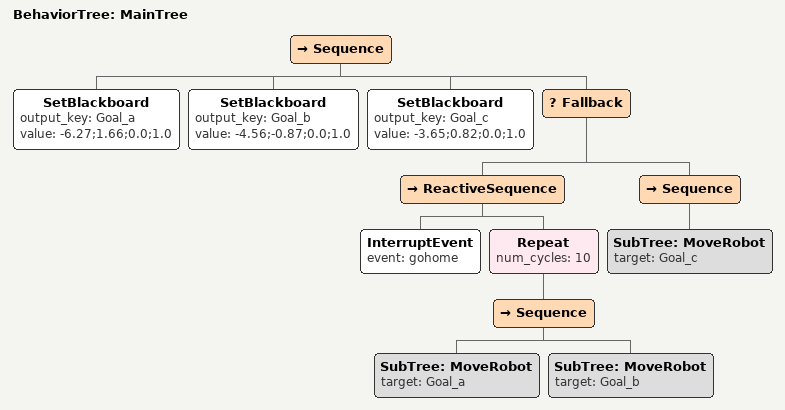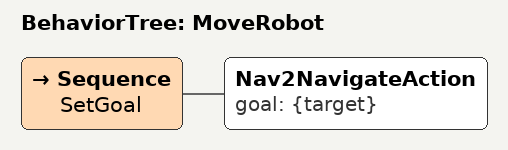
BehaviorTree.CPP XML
<root BTCPP_format="4" main_tree_to_execute = "MainTree">
    <BehaviorTree ID="MainTree">
        <Sequence>
            <SetBlackboard output_key="Goal_a" value="-6.27;1.66;0.0;1.0" />
            <SetBlackboard output_key="Goal_b" value="-4.56;-0.87;0.0;1.0" />
            <SetBlackboard output_key="Goal_c" value="-3.65;0.82;0.0;1.0" />
            <Fallback>
                <ReactiveSequence>
                    <InterruptEvent event="gohome"/>
                    <Repeat num_cycles="10">
                        <Sequence>
                            <SubTree ID="MoveRobot" target="Goal_a" />
                            <SubTree ID="MoveRobot" target="Goal_b" />
                        </Sequence>
                    </Repeat>
                </ReactiveSequence>
                <Sequence>
                    <SubTree ID="MoveRobot" target="Goal_c" />
                </Sequence>
            </Fallback>
        </Sequence>
    </BehaviorTree>

    <BehaviorTree ID="MoveRobot">
        <Sequence name="SetGoal">
            <Nav2NavigateAction goal="{target}" />
        </Sequence>
    </BehaviorTree>
</root>
